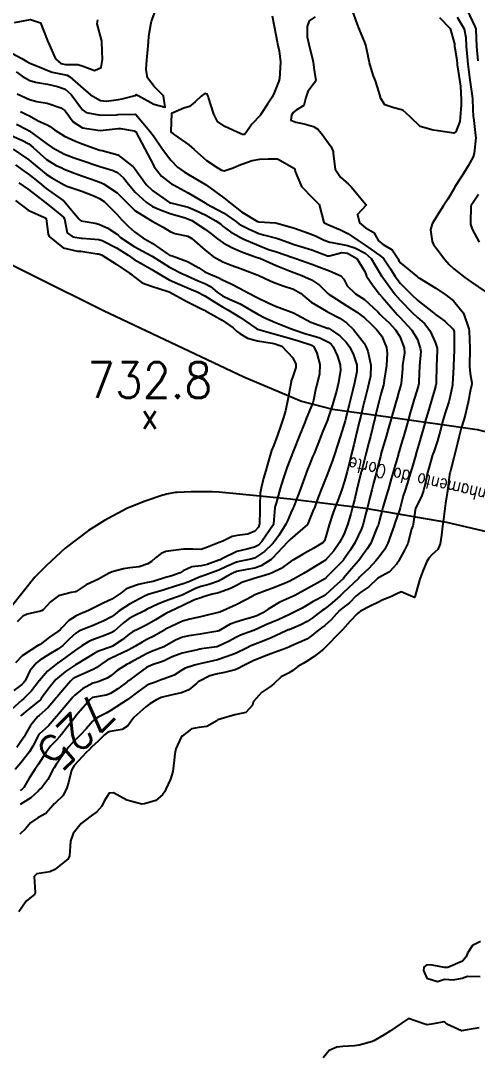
# Model space of a CAD drawing. Header units: metres. Extents: x 318500 to 325275, y 7408834 to 7428799.
# Drawn here: x 321446.4 to 321497.7, y 7415744.6 to 7415860.8 of the extents above; entities that cross this region are included whole.
import ezdxf
from ezdxf.enums import TextEntityAlignment as Align

# ---------------------------------------------------------------- set-up
doc = ezdxf.new("R2010")
doc.units = ezdxf.units.M
doc.header["$MEASUREMENT"] = 0
for name, color, linetype in [('Cotas', 45, 'Continuous'), ('Curvas de Nivel 1m', 11, 'Continuous'), ('Curvas de Nivel 5m', 15, 'Continuous'), ('Pontos Cotados', 45, 'Continuous'), ('TEXTO', 45, 'Continuous'), ('Vias Primárias', 230, 'Continuous')]:
    doc.layers.add(name, color=color, linetype=linetype)
doc.styles.add('ROMANS', font='romans', dxfattribs={"height": 0.2})
doc.styles.add('Style-STANDARD', font='STANDARD.shx')

# ---------------------------------------------------------------- blocks, each defined once
blk = doc.blocks.new('ELVTXT_63')
at = {"layer": 'Pontos Cotados', "linetype": 'Continuous', "style": 'Style-STANDARD'}
for s, height, p in [('732.8', 4, (0, 4)), ('x', 3, (0, 0))]:
    blk.add_text(s, height=height, dxfattribs=at).set_placement(p, align=Align.MIDDLE_CENTER)

msp = doc.modelspace()

# ---------------------------------------------------------------- linework, layer by layer
at = {"layer": 'Curvas de Nivel 1m', "flags": 128}
for points, elevation in [([(321445.42, 7415857.1), (321446.47, 7415856.57), (321447.06, 7415856.21), (321447.4, 7415856.03), (321448.26, 7415855.69), (321449.4, 7415855.2), (321449.88, 7415855.02), (321451.39, 7415854.73), (321451.57, 7415854.69), (321451.89, 7415854.5), (321453.37, 7415853.18), (321454.22, 7415852.47), (321455.35, 7415851.84), (321456.03, 7415851.77), (321457.35, 7415851.95), (321457.77, 7415852.01), (321459.25, 7415852.4), (321459.32, 7415852.44), (321459.36, 7415852.49), (321459.56, 7415852.4), (321461.35, 7415851.42), (321462.63, 7415851.07), (321462.42, 7415852.36), (321461.38, 7415853.41), (321460.62, 7415854.39), (321460.49, 7415855.3), (321460.57, 7415856.39), (321460.64, 7415857.17), (321460.73, 7415858.39), (321460.78, 7415859.06), (321460.99, 7415860.38), (321461.09, 7415860.77), (321461.48, 7415861.84)], 723), ([(321445.65, 7415860.59), (321447.47, 7415860.96), (321448.58, 7415860.55), (321449.34, 7415858.64), (321449.39, 7415858.54), (321449.44, 7415858.41), (321450.26, 7415856.53), (321450.86, 7415855.98), (321451.4, 7415855.87), (321452.79, 7415855.87), (321453.4, 7415855.71), (321454.68, 7415855.19), (321455.4, 7415855.55), (321455.58, 7415856.46), (321455.5, 7415858.4), (321455.49, 7415858.46), (321455.44, 7415858.65), (321454.97, 7415860.46), (321455.03, 7415860.91)], 722), ([(321479.48, 7415861.24), (321478.82, 7415860.8), (321478.6, 7415860.15), (321478.61, 7415858.99), (321478.77, 7415858.15), (321479.22, 7415856.34), (321479.26, 7415856.14), (321479.4, 7415855.25), (321479.55, 7415854.3), (321479.58, 7415854.14), (321479.55, 7415853.97), (321479.38, 7415853.77), (321478.68, 7415852.84), (321478.45, 7415852.15), (321478.23, 7415851.27), (321477.34, 7415850.75), (321477.01, 7415850.49), (321476.82, 7415850.17), (321476.75, 7415849.6), (321477.32, 7415849.39), (321478.26, 7415849.21), (321479.32, 7415848.92), (321479.8, 7415848.62), (321480.22, 7415848.13), (321481.29, 7415846.63), (321481.52, 7415846.11), (321481.54, 7415845.85), (321481.73, 7415844.1), (321482.35, 7415843.2), (321483.23, 7415842.41), (321483.58, 7415842.08), (321485.2, 7415840.13), (321485.23, 7415840.06), (321485.2, 7415840.01), (321484.26, 7415839), (321484.49, 7415838.07), (321485.17, 7415837.51), (321486.08, 7415836.96), (321486.64, 7415836.04), (321487.14, 7415835.63), (321488.15, 7415835.03), (321488.82, 7415834), (321488.92, 7415833.8), (321489.12, 7415833.54), (321491.03, 7415831.98), (321491.1, 7415831.93), (321491.24, 7415831.84), (321493.08, 7415830.7), (321494.22, 7415829.93), (321495.06, 7415829.28), (321496.19, 7415827.91), (321496.79, 7415826.13), (321496.82, 7415825.9), (321496.92, 7415823.97), (321496.92, 7415823.9), (321496.87, 7415821.99), (321496.87, 7415821.9), (321496.95, 7415821.13), (321497.13, 7415820.08), (321497.12, 7415819.9), (321497.08, 7415819.76), (321496.93, 7415819.11), (321496.74, 7415818.07), (321496.71, 7415817.9), (321496.37, 7415816.42), (321496.21, 7415815.91), (321495.93, 7415814.97), (321495.66, 7415813.91), (321495.5, 7415813.26), (321495.18, 7415811.91), (321495.11, 7415811.63), (321494.81, 7415810.48), (321494.69, 7415810.03), (321494.66, 7415809.92), (321494.62, 7415809.75), (321494.37, 7415807.93), (321494.17, 7415806.51), (321494.09, 7415805.93), (321493.94, 7415804.73), (321493.84, 7415803.93), (321493.71, 7415802.94), (321493.57, 7415801.94), (321493.31, 7415801.32), (321492.68, 7415800.74), (321492.29, 7415800.34), (321492.07, 7415799.96), (321491.65, 7415798.97), (321491.27, 7415797.96), (321491.14, 7415797.46), (321490.72, 7415795.97), (321490.68, 7415795.91), (321490.62, 7415795.91), (321490.47, 7415795.97), (321489.17, 7415796.54), (321488.62, 7415796.28), (321488.08, 7415796.01), (321487.04, 7415795.6), (321486.61, 7415795.4), (321485.7, 7415794.94), (321484.59, 7415794.37), (321484.41, 7415794.24), (321484.21, 7415794.06), (321483.42, 7415793.23), (321482.56, 7415792.28), (321482.47, 7415792.17), (321482.38, 7415792.08), (321480.54, 7415790.2), (321480.49, 7415790.16), (321480.44, 7415790.11), (321479.37, 7415789.27), (321478.52, 7415788.7), (321478.16, 7415788.49), (321477.56, 7415788.14), (321476.97, 7415787.68), (321476.5, 7415787.39), (321475.68, 7415786.99), (321474.83, 7415786.18), (321474.48, 7415785.88), (321473.45, 7415785.22), (321472.55, 7415784.21), (321472.53, 7415784.14), (321472.45, 7415783.79), (321471.69, 7415782.97), (321470.44, 7415782.7), (321468.91, 7415782.26), (321468.56, 7415782.13), (321468.43, 7415782.05), (321467.31, 7415781.39), (321466.41, 7415781.28), (321465.57, 7415781.15), (321464.52, 7415780.32), (321464.46, 7415780.26), (321464.4, 7415780.18), (321463.81, 7415778.89), (321463.69, 7415778.33), (321463.63, 7415777.6), (321463.48, 7415776.33), (321463.2, 7415775.47), (321462.68, 7415774.34), (321462.56, 7415774.1), (321462.31, 7415773.7), (321461.58, 7415773.08), (321460.29, 7415772.68), (321459.99, 7415772.67), (321458.3, 7415773.11), (321456.79, 7415773.95), (321456.31, 7415773.9), (321455.76, 7415772.98), (321455.47, 7415772.44), (321454.94, 7415771.79), (321454.28, 7415771.34), (321453.17, 7415770.47), (321452.25, 7415769.34), (321451.96, 7415768.48), (321451.84, 7415766.86), (321451.7, 7415766.49), (321450.2, 7415765.31), (321449.65, 7415765.06), (321448.19, 7415764.8), (321447.88, 7415764.53), (321448, 7415762.7), (321447.94, 7415762.53), (321446.96, 7415761.74), (321446.13, 7415760.56)], 722), ([(321474.64, 7415861.36), (321474.87, 7415860.2), (321475.22, 7415858.42), (321475.26, 7415858.19), (321475.43, 7415857.43), (321475.59, 7415856.19), (321475.48, 7415854.27), (321475.46, 7415854.19), (321475.44, 7415854.13), (321475.39, 7415854), (321474.89, 7415852.68), (321474.64, 7415852.2), (321474.13, 7415851.42), (321473.36, 7415850.22), (321473.33, 7415850.18), (321472.37, 7415849.18), (321471.72, 7415848.24), (321471.55, 7415847.99), (321471.31, 7415848), (321470.71, 7415848.25), (321469.75, 7415848.7), (321469.32, 7415848.89), (321468.51, 7415849.47), (321468.08, 7415850.29), (321467.51, 7415852.15), (321467.46, 7415852.3), (321467.36, 7415852.53), (321467.07, 7415852.6), (321466.67, 7415852.31), (321465.99, 7415851.67), (321465.34, 7415851.17), (321464.71, 7415850.96), (321463.33, 7415850.35), (321463.26, 7415848.35), (321463.31, 7415848.24), (321463.67, 7415847.98), (321465.29, 7415846.85), (321465.88, 7415846.31), (321467.26, 7415845.07), (321468.46, 7415844.28), (321468.96, 7415843.99), (321469.25, 7415843.92), (321470.28, 7415844.25), (321470.95, 7415844.54), (321471.26, 7415844.66), (321472.4, 7415845.09), (321473.27, 7415845.22), (321474.21, 7415845.26), (321475.27, 7415845.28), (321477.17, 7415844.16), (321477.2, 7415844.11), (321477.25, 7415843.85), (321477.94, 7415842.15), (321479.21, 7415840.89), (321479.94, 7415840.13), (321480.21, 7415839.1), (321480.48, 7415838.12), (321480.92, 7415837.87), (321481.17, 7415837.76), (321482.34, 7415837.27), (321483.16, 7415836.85), (321484.35, 7415836.07), (321485.14, 7415835.55), (321486.78, 7415834.38), (321487.12, 7415834.14), (321487.19, 7415834.1), (321487.24, 7415834.03), (321487.97, 7415832.88), (321488.51, 7415832.01), (321489.09, 7415831.25), (321490.33, 7415829.99), (321491.06, 7415829.33), (321492.81, 7415827.95), (321492.93, 7415827.85), (321493.04, 7415827.76), (321494.1, 7415827.01), (321495.02, 7415826.09), (321495.11, 7415825.92), (321495.13, 7415825.81), (321495.15, 7415823.92), (321495.14, 7415823.76), (321495.08, 7415821.92), (321495.07, 7415821.81), (321494.96, 7415819.92), (321494.96, 7415819.9), (321494.94, 7415819.81), (321494.6, 7415818.24), (321494.52, 7415817.93), (321494.14, 7415816.69), (321493.91, 7415815.93), (321493.55, 7415814.62), (321493.38, 7415813.94), (321493.27, 7415813.53), (321492.84, 7415812.31), (321492.74, 7415812.04), (321492.71, 7415811.95), (321492.28, 7415810.48), (321492.14, 7415809.96), (321491.9, 7415808.85), (321491.67, 7415807.96), (321491.45, 7415807.28), (321490.79, 7415805.97), (321490.78, 7415805.94), (321490.75, 7415805.74), (321490.53, 7415804.16), (321490.48, 7415803.97), (321490.35, 7415803.61), (321489.91, 7415801.98), (321489.51, 7415801.16), (321488.86, 7415800), (321488.78, 7415799.88), (321488.67, 7415799.7), (321487.85, 7415798.81), (321486.64, 7415798.14), (321486.58, 7415798.1), (321486.52, 7415798.03), (321485.55, 7415797.12), (321484.62, 7415796.51), (321484.09, 7415796.06), (321483.36, 7415795.32), (321482.6, 7415794.73), (321482.23, 7415794.45), (321481.88, 7415794.09), (321481.28, 7415793.39), (321480.57, 7415792.77), (321480.19, 7415792.49), (321479.72, 7415792.12), (321479.1, 7415791.58), (321478.55, 7415791.24), (321476.85, 7415790.46), (321476.54, 7415790.33), (321476.15, 7415790.17), (321474.52, 7415789.57), (321473.53, 7415789.19), (321472.52, 7415788.78), (321471.41, 7415788.23), (321470.83, 7415787.91), (321470.5, 7415787.78), (321469.3, 7415787.46), (321468.5, 7415787.33), (321467.66, 7415787.11), (321466.48, 7415786.51), (321466.34, 7415786.43), (321466.18, 7415786.29), (321465.26, 7415785.52), (321464.46, 7415785.19), (321463.75, 7415785.04), (321462.46, 7415784.75), (321462.16, 7415784.65), (321461.57, 7415784.36), (321460.88, 7415783.93), (321460.44, 7415783.62), (321459.1, 7415782.39), (321458.8, 7415782.01), (321458.42, 7415781.48), (321457.76, 7415781.06), (321456.41, 7415780.82), (321456.12, 7415780.72), (321455.79, 7415780.44), (321455.08, 7415779.76), (321454.38, 7415779.09), (321454.05, 7415778.78), (321453.71, 7415778.46), (321452.36, 7415776.99), (321452.09, 7415776.48), (321451.72, 7415775.1), (321451.55, 7415774.49), (321451.15, 7415773.65), (321450.29, 7415772.82), (321450.12, 7415772.69), (321449.96, 7415772.51), (321449.19, 7415771.61), (321448.28, 7415771.13), (321447.45, 7415770.54), (321446.91, 7415769.9), (321446.25, 7415769.28)], 723), ([(321493.49, 7415861.17), (321494.7, 7415859.93), (321495.16, 7415858.21), (321495.18, 7415857.92), (321495.21, 7415857.7), (321495.42, 7415856.42), (321495.48, 7415855.92), (321495.49, 7415855.85), (321495.78, 7415853.92), (321495.84, 7415853.46), (321495.92, 7415851.91), (321495.91, 7415851.36), (321495.83, 7415849.92), (321495.77, 7415849.48), (321495.32, 7415848.31), (321495.09, 7415848.15), (321493.32, 7415848.42), (321492.77, 7415848.51), (321491.32, 7415848.92), (321490.17, 7415849.99), (321489.35, 7415850.75), (321488.34, 7415851.01), (321487.35, 7415851.35), (321486.89, 7415852.04), (321486.69, 7415852.72), (321486.3, 7415854.05), (321486.03, 7415854.69), (321485.61, 7415856.06), (321485.42, 7415856.99), (321485.2, 7415858.06), (321485.06, 7415858.45), (321484.37, 7415860.07), (321483.74, 7415861.83)], 722), ([(321495.49, 7415861.21), (321496.25, 7415859.91), (321496.46, 7415858.9), (321496.5, 7415857.91), (321496.6, 7415856.73), (321496.69, 7415855.91), (321496.87, 7415854.43), (321496.95, 7415853.9), (321497.2, 7415852.06), (321497.22, 7415851.9), (321497.29, 7415849.95), (321497.3, 7415849.9), (321497.34, 7415849.58), (321497.55, 7415847.9), (321497.56, 7415847.64), (321497.39, 7415845.9), (321497.28, 7415845.48), (321496.7, 7415844.47), (321496.36, 7415843.91), (321495.94, 7415843.22), (321495.23, 7415842.1), (321495.16, 7415841.99), (321495.12, 7415841.92), (321494.41, 7415840.74), (321493.91, 7415839.94), (321493.19, 7415838.81), (321492.68, 7415837.96), (321492.49, 7415837.28), (321492.65, 7415835.96), (321492.82, 7415835.63), (321493.14, 7415835.18), (321494.07, 7415833.94), (321494.57, 7415833.39), (321495.11, 7415832.9), (321496.34, 7415831.91), (321497.09, 7415831.38), (321498.61, 7415830.34)], 721), ([(321445.85, 7415855.04), (321446.52, 7415854.57), (321447.38, 7415854.07), (321448.03, 7415853.9), (321449.38, 7415853.65), (321450.48, 7415853.42), (321451.37, 7415853.09), (321452.05, 7415852.5), (321453.33, 7415850.78), (321453.74, 7415850.48), (321455.33, 7415850.18), (321457.13, 7415850.23), (321457.33, 7415850.25), (321459.22, 7415850.3), (321459.33, 7415850.24), (321460.9, 7415848.38), (321461.3, 7415847.84), (321462.33, 7415846.36), (321463.26, 7415845.11), (321464.02, 7415844.34), (321464.74, 7415843.82), (321465.24, 7415843.51), (321467.17, 7415842.36), (321467.23, 7415842.33), (321467.25, 7415842.32), (321467.27, 7415842.3), (321469.21, 7415840.89), (321469.95, 7415840.26), (321471.19, 7415839.32), (321473.02, 7415838.22), (321473.17, 7415838.17), (321475.04, 7415838.06), (321475.17, 7415838.04), (321476.63, 7415837.63), (321477.16, 7415837.46), (321478.21, 7415837.1), (321479.16, 7415836.76), (321479.6, 7415836.58), (321480.51, 7415836.12), (321481.15, 7415835.89), (321481.41, 7415835.84), (321483.14, 7415835.52), (321483.97, 7415835.24), (321485.13, 7415834.66), (321485.8, 7415834.05), (321486.29, 7415833.22), (321487.01, 7415832.03), (321487.05, 7415831.98), (321487.1, 7415831.91), (321488.49, 7415830.01), (321489.06, 7415829.35), (321490.42, 7415827.99), (321491.03, 7415827.43), (321491.8, 7415826.74), (321492.39, 7415825.96), (321493, 7415824.62), (321493.22, 7415823.95), (321493.24, 7415823.69), (321493.16, 7415821.95), (321493.13, 7415820.13), (321493.12, 7415819.95), (321493.09, 7415819.8), (321492.93, 7415819.23), (321492.64, 7415818.23), (321492.55, 7415817.95), (321492.17, 7415816.68), (321491.96, 7415815.96), (321491.72, 7415815.11), (321491.38, 7415813.96), (321491.27, 7415813.55), (321490.83, 7415812.05), (321490.81, 7415811.99), (321490.81, 7415811.97), (321490.36, 7415810.42), (321490.23, 7415809.98), (321490, 7415809.19), (321489.61, 7415807.99), (321489.41, 7415807.35), (321489.06, 7415806), (321488.99, 7415805.75), (321488.74, 7415805.01), (321488.47, 7415804.26), (321488.38, 7415804.01), (321488.21, 7415803.5), (321487.67, 7415802.02), (321487.35, 7415801.36), (321486.68, 7415800.49), (321486.47, 7415800.23), (321486.31, 7415800.03), (321485.52, 7415799.18), (321484.64, 7415798.35), (321484.49, 7415798.2), (321484.36, 7415798.05), (321482.62, 7415796.38), (321482.3, 7415796.08), (321481.41, 7415795.3), (321480.6, 7415794.65), (321480.28, 7415794.43), (321479.85, 7415794.12), (321479.14, 7415793.57), (321478.58, 7415793.2), (321477.87, 7415792.84), (321476.56, 7415792.29), (321476.47, 7415792.26), (321476.25, 7415792.16), (321474.55, 7415791.39), (321473.71, 7415791.03), (321472.54, 7415790.6), (321472.25, 7415790.49), (321471.75, 7415790.22), (321470.52, 7415789.62), (321469.48, 7415789.22), (321468.52, 7415788.91), (321468.01, 7415788.78), (321466.51, 7415788.44), (321465.92, 7415788.3), (321464.87, 7415787.95), (321464.5, 7415787.73), (321463.64, 7415787.18), (321462.49, 7415786.76), (321462.18, 7415786.65), (321461.42, 7415786.36), (321460.74, 7415786.11), (321460.47, 7415785.96), (321459.55, 7415785.3), (321458.45, 7415784.48), (321458.4, 7415784.45), (321458.34, 7415784.4), (321456.44, 7415783.14), (321455.98, 7415782.89), (321455.07, 7415782.44), (321454.67, 7415782.2), (321454.42, 7415781.97), (321453.72, 7415781.15), (321453.1, 7415780.47), (321452.74, 7415780.13), (321452.39, 7415779.78), (321451.78, 7415779.09), (321451.31, 7415778.5), (321450.36, 7415777.13), (321450.11, 7415776.75), (321449.98, 7415776.51), (321449.41, 7415775.45), (321448.72, 7415774.53), (321448.52, 7415774.33), (321448.31, 7415774.12), (321447.49, 7415773.36), (321446.29, 7415772.61)], 724), ([(321446.32, 7415850.58), (321447.01, 7415850.25), (321447.33, 7415850.09), (321448.32, 7415849.55), (321449.32, 7415849.1), (321449.68, 7415848.9), (321450.17, 7415848.53), (321451.3, 7415847.82), (321452.52, 7415847.26), (321453.29, 7415846.96), (321454.62, 7415846.47), (321455.28, 7415846.25), (321455.54, 7415846.19), (321457.27, 7415845.71), (321458.99, 7415844.4), (321459.11, 7415844.26), (321459.25, 7415844.09), (321460.47, 7415842.39), (321461.22, 7415841.67), (321463.12, 7415840.35), (321463.2, 7415840.32), (321463.25, 7415840.3), (321465.19, 7415839.81), (321466, 7415839.5), (321467.18, 7415838.92), (321468.32, 7415838.28), (321468.83, 7415837.94), (321469.16, 7415837.66), (321469.96, 7415837.06), (321471.15, 7415836.38), (321471.45, 7415836.24), (321473.14, 7415835.5), (321474.26, 7415835.08), (321475.13, 7415834.79), (321476.98, 7415834.16), (321477.12, 7415834.11), (321477.19, 7415834.08), (321479.11, 7415833.41), (321480.21, 7415833.02), (321481.1, 7415832.68), (321482.39, 7415832.09), (321482.74, 7415831.74), (321483.08, 7415830.96), (321484.04, 7415830.07), (321485.06, 7415829.43), (321486.53, 7415828.04), (321486.78, 7415827.78), (321487.04, 7415827.54), (321487.81, 7415826.8), (321488.54, 7415826.01), (321489.01, 7415825.27), (321489.51, 7415823.99), (321489.56, 7415823.42), (321489.34, 7415822), (321489.31, 7415821.65), (321489.18, 7415820), (321489.14, 7415819.8), (321488.93, 7415819.07), (321488.68, 7415818.23), (321488.62, 7415818), (321488.23, 7415816.67), (321488.04, 7415816.01), (321487.71, 7415814.86), (321487.47, 7415814.02), (321487.33, 7415813.55), (321486.89, 7415812.03), (321486.88, 7415811.98), (321486.83, 7415811.79), (321486.47, 7415810.37), (321486.38, 7415810.03), (321486.06, 7415808.76), (321485.88, 7415808.04), (321485.66, 7415807.15), (321485.38, 7415806.04), (321485.25, 7415805.53), (321484.86, 7415804.05), (321484.72, 7415803.65), (321483.97, 7415802.06), (321483.49, 7415801.27), (321482.67, 7415800.13), (321482.65, 7415800.1), (321482.63, 7415800.08), (321481.67, 7415799.08), (321480.7, 7415798.11), (321480.64, 7415798.06), (321479.4, 7415797.35), (321478.63, 7415796.91), (321477.19, 7415796.15), (321476.81, 7415795.96), (321476.62, 7415795.87), (321475.45, 7415795.33), (321474.6, 7415794.84), (321474.2, 7415794.59), (321473.59, 7415794.2), (321472.93, 7415793.86), (321472.58, 7415793.73), (321471.42, 7415793.38), (321470.57, 7415793.14), (321469.92, 7415792.9), (321468.85, 7415792.27), (321468.67, 7415792.16), (321468.56, 7415792.11), (321466.98, 7415791.86), (321466.55, 7415791.79), (321465.26, 7415791.6), (321464.55, 7415791.43), (321463.77, 7415791.11), (321462.53, 7415790.39), (321462.51, 7415790.37), (321462.46, 7415790.35), (321461.07, 7415789.82), (321460.52, 7415789.57), (321458.73, 7415788.61), (321458.51, 7415788.5), (321458.33, 7415788.4), (321457.22, 7415787.7), (321456.49, 7415787.1), (321456.09, 7415786.83), (321455.07, 7415786.44), (321454.62, 7415786.3), (321454.48, 7415786.26), (321453.3, 7415785.64), (321452.46, 7415784.93), (321452.24, 7415784.69), (321452.07, 7415784.49), (321450.43, 7415782.55), (321450.41, 7415782.53), (321450.39, 7415782.51), (321449.48, 7415781.46), (321448.43, 7415780.53), (321448.4, 7415780.5), (321447.73, 7415779.18), (321447.33, 7415778.55), (321446.36, 7415777.32), (321445.75, 7415776.57)], 726), ([(321445.9, 7415849.17), (321447.05, 7415848.56), (321447.31, 7415848.4), (321447.86, 7415847.99), (321449.29, 7415846.94), (321449.91, 7415846.53), (321451.27, 7415845.81), (321452.38, 7415845.38), (321453.26, 7415845.09), (321455.05, 7415844.46), (321455.25, 7415844.4), (321456.77, 7415843.96), (321457.24, 7415843.73), (321457.93, 7415843.11), (321458.49, 7415842.41), (321459.22, 7415841.53), (321460.46, 7415840.39), (321461.19, 7415839.92), (321461.98, 7415839.57), (321463.18, 7415839.13), (321464.88, 7415838.62), (321465.17, 7415838.53), (321465.61, 7415838.32), (321467.16, 7415837.3), (321467.74, 7415836.88), (321468.49, 7415836.28), (321469.14, 7415835.81), (321470.11, 7415835.28), (321471.13, 7415834.83), (321472.87, 7415834.22), (321473.12, 7415834.14), (321473.25, 7415834.09), (321475.11, 7415833.26), (321476.59, 7415832.68), (321477.09, 7415832.49), (321477.98, 7415832.15), (321479.08, 7415831.64), (321479.99, 7415831.04), (321480.93, 7415830.11), (321481.07, 7415830), (321481.36, 7415829.82), (321483.05, 7415828.74), (321484.15, 7415828.07), (321485.03, 7415827.38), (321485.71, 7415826.74), (321486.45, 7415826.04), (321487.01, 7415825.3), (321487.53, 7415824.02), (321487.61, 7415823.39), (321487.51, 7415822.02), (321487.27, 7415820.36), (321487.22, 7415820.03), (321487.17, 7415819.8), (321486.92, 7415818.92), (321486.74, 7415818.2), (321486.7, 7415818.03), (321486.34, 7415816.59), (321486.2, 7415816.04), (321485.94, 7415814.97), (321485.71, 7415814.04), (321485.54, 7415813.36), (321485.2, 7415812.05), (321485.12, 7415811.75), (321484.81, 7415810.53), (321484.71, 7415810.14), (321484.69, 7415810.05), (321484.65, 7415809.91), (321484.2, 7415808.06), (321483.92, 7415806.91), (321483.7, 7415806.07), (321483.5, 7415805.31), (321483.13, 7415804.07), (321482.71, 7415803), (321482.25, 7415802.09), (321481.61, 7415801.17), (321480.67, 7415800.11), (321479.43, 7415799.35), (321478.65, 7415798.89), (321478.17, 7415798.61), (321477.41, 7415798.15), (321476.64, 7415797.73), (321475.87, 7415797.41), (321474.63, 7415796.94), (321474.09, 7415796.73), (321472.71, 7415796.21), (321472.64, 7415796.18), (321472.61, 7415796.16), (321472.47, 7415796.07), (321470.6, 7415795.08), (321468.75, 7415794.27), (321468.63, 7415794.23), (321468.59, 7415794.21), (321467.03, 7415793.83), (321466.58, 7415793.73), (321465.4, 7415793.49), (321464.57, 7415793.25), (321463.94, 7415792.96), (321462.67, 7415792.35), (321462.6, 7415792.31), (321462.56, 7415792.29), (321461.35, 7415791.56), (321460.54, 7415791.17), (321460.01, 7415790.9), (321459.19, 7415790.39), (321458.53, 7415790.02), (321457.74, 7415789.63), (321456.52, 7415789.07), (321456.09, 7415788.86), (321455.47, 7415788.44), (321454.92, 7415788.03), (321454.5, 7415787.8), (321453.58, 7415787.38), (321452.49, 7415786.9), (321452.22, 7415786.75), (321451.95, 7415786.49), (321451.27, 7415785.7), (321450.45, 7415784.74), (321450.35, 7415784.62), (321450.27, 7415784.51), (321449.43, 7415783.53), (321448.43, 7415782.64), (321448.3, 7415782.53), (321447.45, 7415781.51), (321446.91, 7415780.55), (321446.73, 7415780.22), (321446.39, 7415779.72), (321445.91, 7415779.04)], 727), ([(321445.3, 7415847.9), (321446.49, 7415847.37), (321447.29, 7415846.94), (321447.77, 7415846.56), (321449.26, 7415845.21), (321450.35, 7415844.52), (321450.97, 7415844.24), (321451.25, 7415844.11), (321452.4, 7415843.65), (321453.24, 7415843.35), (321454.96, 7415842.74), (321455.23, 7415842.64), (321455.37, 7415842.59), (321455.68, 7415842.45), (321457.22, 7415841.45), (321458.23, 7415840.41), (321459.19, 7415839.47), (321460.96, 7415838.38), (321461.17, 7415838.27), (321462.38, 7415837.58), (321463.16, 7415837.09), (321463.7, 7415836.88), (321465.15, 7415836.55), (321465.62, 7415836.32), (321467.13, 7415835), (321468.03, 7415834.29), (321469.11, 7415833.67), (321470.06, 7415833.3), (321471.1, 7415832.94), (321472.96, 7415832.22), (321473.09, 7415832.17), (321474.42, 7415831.53), (321475.08, 7415831.26), (321475.89, 7415830.99), (321477.07, 7415830.59), (321477.83, 7415830.15), (321479.06, 7415829.15), (321480.77, 7415828.11), (321481.04, 7415827.99), (321482.28, 7415827.34), (321483.03, 7415826.82), (321483.82, 7415826.07), (321485, 7415824.54), (321485.25, 7415824.06), (321485.41, 7415823.63), (321485.76, 7415822.05), (321485.71, 7415820.8), (321485.54, 7415820.04), (321485.43, 7415819.55), (321485.04, 7415818.05), (321485.01, 7415817.94), (321484.9, 7415817.47), (321484.62, 7415816.31), (321484.56, 7415816.05), (321484.46, 7415815.64), (321484.07, 7415814.06), (321483.83, 7415813.08), (321483.59, 7415812.07), (321483.44, 7415811.45), (321483.09, 7415810.08), (321482.79, 7415809), (321482.49, 7415808.08), (321482.03, 7415806.83), (321481.75, 7415806.09), (321481.48, 7415805.35), (321481.07, 7415804.1), (321480.71, 7415802.78), (321480.54, 7415802.27), (321480.4, 7415802.11), (321479.35, 7415801.46), (321478.68, 7415801.07), (321478.08, 7415800.74), (321477.05, 7415800.15), (321476.81, 7415800.01), (321476.67, 7415799.91), (321475.66, 7415799.17), (321474.65, 7415798.67), (321474.29, 7415798.54), (321473.14, 7415798.21), (321472.76, 7415798.09), (321472.64, 7415798.05), (321471.26, 7415797.6), (321470.63, 7415797.27), (321469.96, 7415796.91), (321468.61, 7415796.44), (321468.47, 7415796.41), (321467.9, 7415796.28), (321466.92, 7415795.97), (321466.61, 7415795.88), (321465.93, 7415795.63), (321464.6, 7415795), (321463.17, 7415794.34), (321462.78, 7415794.15), (321462.59, 7415794.04), (321461.53, 7415793.41), (321460.57, 7415792.84), (321460.26, 7415792.68), (321459.64, 7415792.38), (321458.92, 7415792.03), (321458.55, 7415791.77), (321457.79, 7415791.16), (321456.69, 7415790.43), (321456.53, 7415790.36), (321455.11, 7415789.86), (321454.52, 7415789.55), (321452.8, 7415788.48), (321452.61, 7415788.37), (321452.51, 7415788.32), (321451.4, 7415787.59), (321450.48, 7415786.84), (321450.31, 7415786.68), (321450.16, 7415786.51), (321449.42, 7415785.56), (321448.67, 7415784.53), (321448.57, 7415784.41), (321448.45, 7415784.3), (321447.16, 7415783.27), (321446.43, 7415782.68), (321446.32, 7415782.56)], 728), ([(321445.52, 7415846.34), (321447.26, 7415845.17), (321447.99, 7415844.55), (321449.24, 7415843.53), (321449.85, 7415843.14), (321450.9, 7415842.52), (321451.23, 7415842.33), (321451.53, 7415842.2), (321453.22, 7415841.62), (321454.57, 7415841.1), (321455.21, 7415840.81), (321455.75, 7415840.45), (321457.18, 7415839.03), (321457.75, 7415838.42), (321458.45, 7415837.7), (321459.16, 7415837.04), (321460.12, 7415836.39), (321461.14, 7415835.79), (321462.89, 7415834.58), (321463.12, 7415834.44), (321463.4, 7415834.35), (321465.11, 7415833.73), (321466.4, 7415833.01), (321467.09, 7415832.56), (321467.68, 7415832.29), (321468.67, 7415831.86), (321469.08, 7415831.65), (321470.03, 7415831.21), (321471.07, 7415830.69), (321471.89, 7415830.23), (321473.06, 7415829.61), (321474.2, 7415829.06), (321475.05, 7415828.7), (321476.47, 7415828.17), (321477.04, 7415827.94), (321477.48, 7415827.71), (321479.02, 7415826.89), (321480.89, 7415826.23), (321481.01, 7415826.2), (321481.07, 7415826.17), (321481.17, 7415826.11), (321482.28, 7415825.36), (321483, 7415824.65), (321483.39, 7415824.08), (321483.82, 7415823.23), (321484.19, 7415822.07), (321484.2, 7415821.32), (321483.94, 7415820.07), (321483.74, 7415819.26), (321483.45, 7415818.07), (321483.34, 7415817.63), (321482.96, 7415816.08), (321482.88, 7415815.77), (321482.36, 7415814.09), (321481.99, 7415812.94), (321481.7, 7415812.1), (321481.47, 7415811.45), (321480.98, 7415810.11), (321480.8, 7415809.63), (321480.36, 7415808.53), (321480.2, 7415808.12), (321479.8, 7415807.08), (321479.45, 7415806.12), (321479.25, 7415805.61), (321478.72, 7415804.31), (321478.67, 7415804.18), (321478.63, 7415804.13), (321476.7, 7415802.44), (321476.43, 7415802.16), (321474.67, 7415800.3), (321474.61, 7415800.25), (321474.54, 7415800.19), (321473.4, 7415799.47), (321472.65, 7415799.21), (321471.82, 7415799.05), (321470.65, 7415798.82), (321470.23, 7415798.66), (321469.5, 7415798.26), (321468.97, 7415797.93), (321468.63, 7415797.76), (321467.52, 7415797.39), (321466.62, 7415797.13), (321466.01, 7415796.91), (321464.81, 7415796.32), (321464.61, 7415796.22), (321464.42, 7415796.13), (321462.6, 7415795.49), (321461.79, 7415795.17), (321460.59, 7415794.58), (321460.2, 7415794.38), (321459.13, 7415793.85), (321458.58, 7415793.54), (321457.93, 7415793.05), (321457.23, 7415792.42), (321456.87, 7415792.11), (321456.55, 7415791.92), (321455.48, 7415791.51), (321454.54, 7415791.19), (321454.03, 7415790.96), (321453.23, 7415790.47), (321452.53, 7415789.99), (321450.57, 7415788.57), (321450.51, 7415788.53), (321450.49, 7415788.51), (321449.39, 7415787.62), (321448.48, 7415786.58), (321448.46, 7415786.55), (321448.45, 7415786.53), (321447.59, 7415785.42), (321446.71, 7415784.56), (321446.45, 7415784.33), (321444.54, 7415782.59)], 729), ([(321446.16, 7415842.58), (321447.22, 7415841.82), (321448.9, 7415840.53), (321449.2, 7415840.3), (321450.17, 7415839.53), (321451.17, 7415838.7), (321451.28, 7415838.51), (321451.59, 7415836.94), (321452.22, 7415836.49), (321453.15, 7415836.34), (321453.29, 7415836.33), (321455.15, 7415836.18), (321455.51, 7415836.08), (321457.13, 7415835.27), (321458.44, 7415834.41), (321459.11, 7415833.95), (321460.13, 7415833.36), (321461.1, 7415832.82), (321461.85, 7415832.36), (321463.08, 7415831.67), (321463.99, 7415831.25), (321465.07, 7415830.78), (321465.39, 7415830.64), (321466.2, 7415830.3), (321467.06, 7415829.87), (321468.11, 7415829.22), (321469.05, 7415828.63), (321469.68, 7415828.26), (321471.03, 7415827.46), (321472.81, 7415826.21), (321472.93, 7415826.13), (321473.01, 7415826.1), (321473.14, 7415826.07), (321475, 7415825.54), (321476.07, 7415825.25), (321477, 7415824.99), (321477.63, 7415824.79), (321478.99, 7415824.34), (321479.14, 7415824.28), (321479.34, 7415824.13), (321479.69, 7415823.41), (321480.01, 7415822.12), (321480, 7415821.07), (321479.76, 7415820.12), (321479.58, 7415819.47), (321479.31, 7415818.13), (321479.22, 7415817.81), (321478.89, 7415817.04), (321478.62, 7415816.4), (321478.52, 7415816.14), (321478.32, 7415815.59), (321477.75, 7415814.15), (321477.03, 7415812.35), (321476.95, 7415812.16), (321476.92, 7415812.07), (321476.83, 7415811.84), (321476.35, 7415810.62), (321476.19, 7415810.17), (321475.89, 7415809.27), (321475.55, 7415808.18), (321475.1, 7415806.53), (321474.99, 7415806.19), (321474.95, 7415805.99), (321474.8, 7415804.19), (321474.72, 7415804), (321473.97, 7415802.93), (321473.48, 7415802.2), (321473.1, 7415801.79), (321472.68, 7415801.56), (321471.81, 7415801.36), (321470.68, 7415801.07), (321469.01, 7415800.26), (321468.79, 7415800.15), (321468.67, 7415800.1), (321467.33, 7415799.61), (321466.66, 7415799.48), (321465.61, 7415799.35), (321464.65, 7415798.9), (321464.29, 7415798.69), (321463.37, 7415798.34), (321462.79, 7415798.19), (321462.64, 7415798.15), (321461.27, 7415797.72), (321460.63, 7415797.59), (321459.62, 7415797.39), (321458.62, 7415797.05), (321458.19, 7415796.83), (321457.62, 7415796.41), (321456.6, 7415795.74), (321455.73, 7415795.3), (321454.59, 7415794.75), (321454, 7415794.46), (321453.03, 7415794.03), (321452.58, 7415793.83), (321451.76, 7415793.31), (321450.99, 7415792.5), (321450.79, 7415792.27), (321450.55, 7415792.08), (321449.61, 7415791.45), (321448.53, 7415790.63), (321448.47, 7415790.59), (321448.37, 7415790.53), (321446.52, 7415789.35), (321445.78, 7415788.57)], 731), ([(321445.76, 7415840.58), (321447.18, 7415839.49), (321449.03, 7415838.68), (321449.17, 7415838.6), (321449.22, 7415838.53), (321449.43, 7415836.8), (321449.56, 7415836.53), (321451.13, 7415835.24), (321452.73, 7415834.88), (321453.13, 7415834.86), (321454.98, 7415834.59), (321455.12, 7415834.57), (321455.44, 7415834.45), (321457.1, 7415833.42), (321458.61, 7415832.41), (321458.89, 7415832.2), (321459.09, 7415832.03), (321460.02, 7415831.33), (321461.08, 7415830.93), (321462.97, 7415830.35), (321463.07, 7415830.31), (321463.15, 7415830.27), (321465.05, 7415829.22), (321466.91, 7415828.29), (321467.04, 7415828.23), (321467.16, 7415828.16), (321469.02, 7415827.1), (321470.25, 7415826.25), (321470.65, 7415825.89), (321471, 7415825.61), (321471.87, 7415825.1), (321473, 7415824.77), (321474.66, 7415824.53), (321474.99, 7415824.45), (321475.2, 7415824.39), (321475.75, 7415824.18), (321476.97, 7415822.89), (321477.31, 7415822.15), (321477.31, 7415821.8), (321476.94, 7415820.67), (321476.81, 7415820.29), (321476.78, 7415820.16), (321476.75, 7415819.99), (321476.42, 7415818.17), (321476.14, 7415816.92), (321475.92, 7415816.17), (321475.66, 7415815.39), (321475.27, 7415814.18), (321474.84, 7415813.04), (321474.59, 7415812.44), (321474.51, 7415812.19), (321474.14, 7415810.87), (321473.93, 7415810.2), (321473.67, 7415809.32), (321473.4, 7415808.2), (321473.32, 7415807.65), (321473.25, 7415806.21), (321473.25, 7415805.69), (321473.24, 7415804.2), (321473.1, 7415803.82), (321472.71, 7415803.37), (321471.91, 7415803.02), (321470.7, 7415802.89), (321470.17, 7415802.78), (321469.11, 7415802.26), (321468.69, 7415802.09), (321467.37, 7415801.59), (321466.68, 7415801.32), (321465.71, 7415801.34), (321464.68, 7415801.34), (321463.54, 7415801.2), (321462.68, 7415801.09), (321462.16, 7415800.87), (321461.54, 7415800.36), (321461.07, 7415799.96), (321460.66, 7415799.7), (321459.67, 7415799.37), (321458.65, 7415799.23), (321457.94, 7415799.12), (321456.65, 7415798.79), (321456.38, 7415798.7), (321455.89, 7415798.44), (321455.1, 7415797.98), (321454.63, 7415797.74), (321453.73, 7415797.35), (321452.61, 7415796.59), (321452.54, 7415796.55), (321452.03, 7415796.49), (321450.61, 7415796.09), (321449.7, 7415795.42), (321448.89, 7415794.53), (321448.71, 7415794.41), (321448.59, 7415794.36), (321447.09, 7415794.05), (321446.58, 7415793.8), (321445.95, 7415793.18)], 732), ([(321498.1, 7415757.2), (321497.22, 7415756.75), (321496.65, 7415755.88), (321496.48, 7415755.49), (321496.07, 7415754.98), (321494.44, 7415754.29), (321494.06, 7415754.27), (321492.66, 7415754.53), (321492.07, 7415754.57), (321491.71, 7415754.31), (321491.69, 7415753.95), (321492.05, 7415753.08), (321493.27, 7415752.7), (321494.05, 7415752.95), (321495.04, 7415752.91), (321496.05, 7415753.09), (321496.64, 7415753.3), (321498.05, 7415753.27)], 721), ([(321497.97, 7415747.49), (321496.6, 7415747.26), (321495.97, 7415747.16), (321494.31, 7415747.91), (321494.14, 7415748.08), (321493.98, 7415748.18), (321492.82, 7415747.94), (321492.09, 7415747.83), (321491.98, 7415747.85), (321491.71, 7415747.95), (321489.99, 7415748.54), (321489.16, 7415747.98), (321488.48, 7415747.48), (321487.97, 7415747.16), (321487.25, 7415746.72), (321486.09, 7415746.03), (321486, 7415745.98), (321485.95, 7415745.96), (321484.45, 7415745.54), (321483.94, 7415745.46), (321482.62, 7415745.39), (321481.94, 7415745.31), (321481.08, 7415744.95), (321480.4, 7415744.1)], 721)]:
    msp.add_lwpolyline(points, dxfattribs=dict(at, elevation=elevation))
at = {"layer": 'Curvas de Nivel 5m', "flags": 128}
for points, elevation in [([(321496.63, 7415861.91), (321497.47, 7415860.14), (321497.57, 7415859.9), (321497.58, 7415859.78), (321497.66, 7415857.9), (321497.82, 7415856.29)], 720), ([(321445.96, 7415852.58), (321447.35, 7415851.93), (321448.19, 7415851.71), (321449.34, 7415851.53), (321450.87, 7415850.99), (321451.33, 7415850.7), (321451.48, 7415850.51), (321452.25, 7415849.43), (321453.31, 7415848.76), (321455.31, 7415848.46), (321457.31, 7415848.68), (321457.57, 7415848.68), (321459.14, 7415848.4), (321459.31, 7415848.29), (321460.32, 7415846.39), (321461.25, 7415844.62), (321461.38, 7415844.38), (321462.2, 7415843.32), (321463.23, 7415842.53), (321463.34, 7415842.46), (321463.55, 7415842.35), (321465.22, 7415841.45), (321467.13, 7415840.3), (321467.2, 7415840.26), (321467.28, 7415840.22), (321469.18, 7415839.18), (321470.53, 7415838.25), (321470.9, 7415837.97), (321471.17, 7415837.81), (321472.01, 7415837.39), (321473.16, 7415836.88), (321473.67, 7415836.73), (321475.15, 7415836.34), (321475.27, 7415836.3), (321475.6, 7415836.18), (321477.14, 7415835.64), (321477.88, 7415835.41), (321479.13, 7415835.01), (321480.89, 7415834.35), (321481.12, 7415834.34), (321482.51, 7415834.71), (321483.13, 7415834.64), (321484.18, 7415834.07), (321485.1, 7415832.6), (321485.22, 7415832.19), (321485.28, 7415832.06), (321486.01, 7415830.98), (321486.73, 7415830.04), (321487.06, 7415829.65), (321488.5, 7415828.01), (321488.76, 7415827.73), (321489.03, 7415827.47), (321490.37, 7415825.99), (321491, 7415824.93), (321491.33, 7415823.97), (321491.37, 7415823.59), (321491.24, 7415821.98), (321491.18, 7415820.21), (321491.16, 7415819.98), (321491.12, 7415819.79), (321490.93, 7415819.15), (321490.65, 7415818.23), (321490.58, 7415817.98), (321490.2, 7415816.67), (321490, 7415815.98), (321489.65, 7415814.77), (321489.43, 7415813.99), (321489.3, 7415813.55), (321488.85, 7415812), (321488.85, 7415811.98), (321488.83, 7415811.92), (321488.39, 7415810.42), (321488.27, 7415810.01), (321488.06, 7415809.28), (321487.7, 7415808.02), (321487.49, 7415807.3), (321487.11, 7415806.02), (321487.03, 7415805.74), (321486.73, 7415804.61), (321486.61, 7415804.14), (321486.58, 7415804.03), (321486.49, 7415803.81), (321485.76, 7415802.04), (321485.36, 7415801.37), (321484.68, 7415800.44), (321484.52, 7415800.21), (321484.39, 7415800.05), (321483.59, 7415799.14), (321482.7, 7415798.08), (321482.64, 7415798.02), (321481.63, 7415797.1), (321480.62, 7415796.19), (321480.57, 7415796.16), (321480.49, 7415796.11), (321479.28, 7415795.45), (321478.6, 7415795.04), (321478.02, 7415794.71), (321476.91, 7415794.16), (321476.69, 7415794.05), (321476.59, 7415794), (321475.35, 7415793.4), (321474.57, 7415793.08), (321473.95, 7415792.82), (321472.59, 7415792.21), (321472.57, 7415792.2), (321471.11, 7415791.68), (321470.55, 7415791.4), (321469.81, 7415790.98), (321468.53, 7415790.39), (321468.44, 7415790.36), (321467.84, 7415790.28), (321466.69, 7415790.12), (321466.53, 7415790.09), (321466.27, 7415790.04), (321464.52, 7415789.66), (321463.42, 7415789.24), (321462.51, 7415788.8), (321462.2, 7415788.67), (321461.28, 7415788.36), (321460.73, 7415788.15), (321460.5, 7415788.03), (321459.55, 7415787.33), (321458.48, 7415786.55), (321458.4, 7415786.48), (321458.29, 7415786.4), (321457.27, 7415785.62), (321456.46, 7415785.1), (321455.97, 7415784.93), (321454.45, 7415784.65), (321454.31, 7415784.59), (321454.16, 7415784.45), (321452.8, 7415782.84), (321452.5, 7415782.48), (321452.47, 7415782.44), (321452.43, 7415782.4), (321451.57, 7415781.33), (321450.94, 7415780.5), (321450.7, 7415780.2), (321450.39, 7415779.87), (321449.72, 7415779.17), (321449.23, 7415778.52), (321448.89, 7415778), (321448.36, 7415777.14), (321447.95, 7415776.54), (321447.3, 7415775.58), (321446.71, 7415774.55), (321446.54, 7415774.34), (321446.31, 7415774.2)], 725), ([(321445.76, 7415844.58), (321446.64, 7415843.96), (321447.24, 7415843.53), (321448.46, 7415842.55), (321449.22, 7415841.94), (321451.15, 7415840.56), (321451.2, 7415840.53), (321451.24, 7415840.51), (321451.56, 7415840.14), (321452.93, 7415838.48), (321453.04, 7415838.35), (321453.17, 7415838.28), (321454.72, 7415838.02), (321455.16, 7415837.9), (321456.17, 7415837.45), (321457.15, 7415836.81), (321457.35, 7415836.63), (321457.6, 7415836.42), (321459.14, 7415835.42), (321461.08, 7415834.37), (321461.12, 7415834.35), (321461.17, 7415834.32), (321463.1, 7415833.07), (321464.56, 7415832.33), (321464.94, 7415832.17), (321465.09, 7415832.1), (321466.31, 7415831.53), (321467.08, 7415831.23), (321467.71, 7415830.92), (321468.47, 7415830.28), (321469.06, 7415829.84), (321469.86, 7415829.46), (321471.05, 7415828.94), (321472.34, 7415828.22), (321473.03, 7415827.8), (321473.84, 7415827.39), (321475.02, 7415826.87), (321476.72, 7415826.16), (321476.94, 7415826.09), (321477.01, 7415826.07), (321478.45, 7415825.59), (321479, 7415825.44), (321480.01, 7415825.13), (321481, 7415824.63), (321481.29, 7415824.41), (321481.54, 7415824.1), (321482.02, 7415823.05), (321482.3, 7415822.09), (321482.33, 7415821.47), (321482.14, 7415820.09), (321481.9, 7415819.12), (321481.6, 7415818.1), (321481.44, 7415817.57), (321480.96, 7415816.11), (321480.88, 7415815.88), (321480.37, 7415814.61), (321480.17, 7415814.12), (321479.79, 7415813.17), (321479.37, 7415812.12), (321479.21, 7415811.74), (321478.81, 7415810.75), (321478.63, 7415810.31), (321478.56, 7415810.13), (321478.44, 7415809.78), (321477.85, 7415808.14), (321477.56, 7415807.36), (321477.08, 7415806.15), (321476.98, 7415805.93), (321476.74, 7415805.45), (321476.37, 7415804.52), (321476.21, 7415804.17), (321475.4, 7415802.88), (321474.9, 7415802.19), (321474.69, 7415801.94), (321473.8, 7415801.08), (321472.67, 7415800.35), (321472.27, 7415800.22), (321470.93, 7415799.97), (321470.66, 7415799.9), (321469.51, 7415799.4), (321468.65, 7415799), (321468.13, 7415798.79), (321466.71, 7415798.29), (321466.66, 7415798.27), (321466.64, 7415798.26), (321465.27, 7415797.67), (321464.63, 7415797.43), (321463.78, 7415797.18), (321462.62, 7415796.8), (321462.27, 7415796.69), (321461.07, 7415796.37), (321460.72, 7415796.26), (321460.61, 7415796.21), (321460.29, 7415796.05), (321458.6, 7415795.17), (321457.45, 7415794.42), (321456.97, 7415794.04), (321456.58, 7415793.75), (321455.71, 7415793.3), (321454.57, 7415792.81), (321454.32, 7415792.7), (321453.73, 7415792.46), (321452.91, 7415792.12), (321452.55, 7415791.89), (321451.82, 7415791.22), (321451.09, 7415790.5), (321450.53, 7415790.08), (321449.54, 7415789.5), (321448.51, 7415788.85), (321448.11, 7415788.54), (321447.39, 7415787.65), (321446.85, 7415786.55), (321446.71, 7415786.33), (321446.47, 7415786.12), (321445.57, 7415785.46)], 730), ([(321497.86, 7415841.25), (321497.21, 7415840.25), (321497.07, 7415840.04), (321497.03, 7415839.9), (321496.96, 7415838.12), (321496.98, 7415837.9), (321497.17, 7415837.37), (321497.96, 7415835.89)], 720)]:
    msp.add_lwpolyline(points, dxfattribs=dict(at, elevation=elevation))
at = {"layer": 'Vias Primárias'}
for points in [[(321416.73, 7415847.56), (321455.68, 7415828.2), (321471.48, 7415820.72), (321477.97, 7415817.99), (321481.44, 7415817.11), (321487.72, 7415816.25), (321497.74, 7415814.81), (321504.99, 7415813.02), (321523.72, 7415809.2), (321549.78, 7415802.1), (321569.66, 7415797.03), (321591.76, 7415792.05), (321605.62, 7415789.14), (321619.85, 7415785.78, 0.079078), (321627.78, 7415785.19, 0.075619), (321632.1, 7415786.22, 0.111498), (321635.25, 7415788.41, 0.089865), (321637.5, 7415791.99), (321645.99, 7415809.59)], [(321572.04, 7415785.31), (321554.81, 7415789.47), (321541.87, 7415793.13), (321528.09, 7415796.74), (321513.6, 7415799.91), (321501.7, 7415802.62), (321494.33, 7415804.36), (321485.15, 7415805.91), (321476.69, 7415806.99), (321470.24, 7415807.62, 0.04055), (321463.96, 7415807.73, 0.06483), (321462.36, 7415807.41), (321460.27, 7415806.72), (321458.3, 7415805.91), (321455.77, 7415804.59), (321453.98, 7415803.46), (321451.37, 7415801.46), (321449.26, 7415799.51), (321447.94, 7415798.19), (321445.31, 7415794.9)]]:
    msp.add_lwpolyline(points, format="xyb", dxfattribs=at)

# ---------------------------------------------------------------- block references
at = {"layer": 'Pontos Cotados', "linetype": 'Continuous'}
msp.add_blockref('ELVTXT_63', (321460.88, 7415816.37, 732.78), dxfattribs=at)

# ---------------------------------------------------------------- texts
at = {"layer": 'Cotas', "style": 'Style-STANDARD'}
msp.add_text('725', height=4, rotation=225.0857, dxfattribs=at).set_placement((321452.57, 7415780.72, 725), align=Align.MIDDLE_CENTER)
at = {"layer": 'TEXTO', "style": 'ROMANS', "width": 0.8}
msp.add_text('Alinhamento do Corte', height=1.5, rotation=166.9618, dxfattribs=at).set_placement((321500.58, 7415807.73))

doc.saveas('drawing.dxf')
